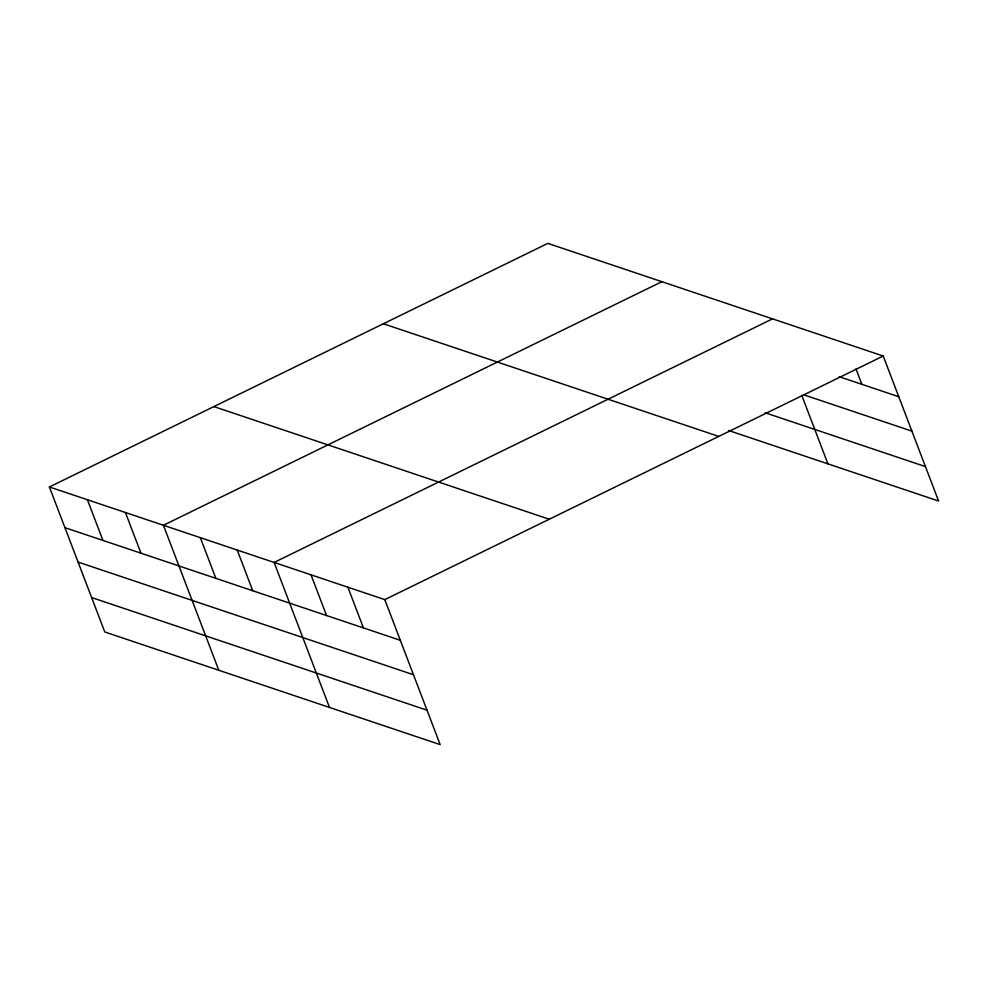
<?xml version="1.0" encoding="UTF-8"?>
<svg xmlns="http://www.w3.org/2000/svg" width="988" height="988" viewBox="0 0 988 988"><rect width="100%" height="100%" fill="white"/><g stroke="black" fill="none" stroke-linecap="round" stroke-linejoin="round"><path stroke-width="1.48" d="M49.4 486.973L384.789 599.617L440.166 744.619L104.777 631.974L49.4 486.973L547.834 243.381L883.223 356.026L938.6 501.027L728.588 430.496M661.874 281.679L163.428 525.27L218.805 670.284M772.542 318.852L274.108 562.444L329.486 707.445M384.789 599.617L883.223 356.026M839.17 376.7L898.771 396.719M804.071 394.916L911.912 431.139M765.107 412.749L925.46 466.608M383.356 323.768L718.745 436.412M213.877 406.587L549.279 519.231M64.936 527.666L400.338 640.31M78.089 562.086L413.478 674.73M91.625 597.555L427.026 710.199M855.979 368.894L861.869 384.332M801.774 395.385L827.919 463.854M347.899 587.218L363.436 627.923M311.01 574.831L326.546 615.524M237.219 550.057L252.755 590.75M200.329 537.657L215.866 578.363M125.427 512.5L140.963 553.206M87.413 499.743L102.95 540.436"/></g></svg>
